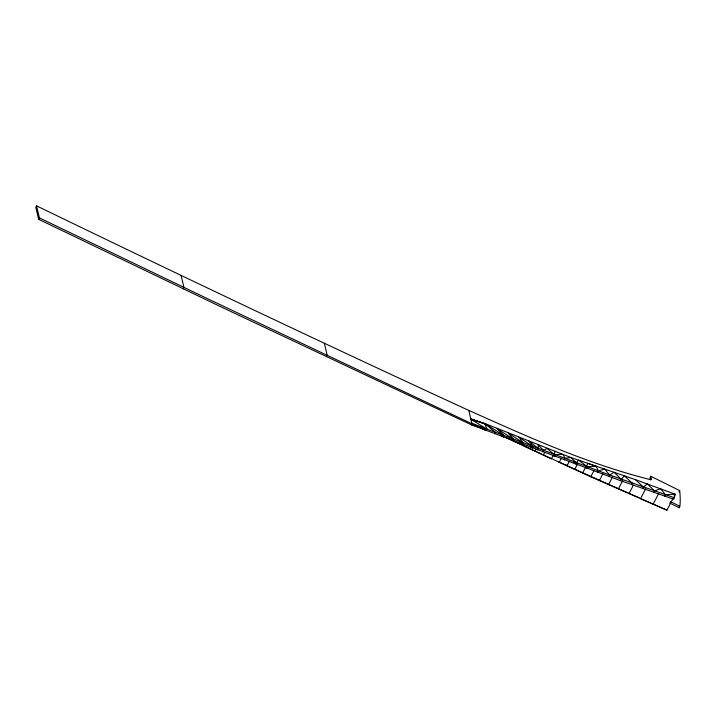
<?xml version="1.0" encoding="UTF-8"?>
<svg xmlns="http://www.w3.org/2000/svg" width="716" height="716" viewBox="0 0 716 716"><rect width="100%" height="100%" fill="white"/><g stroke="black" fill="none" stroke-linecap="round" stroke-linejoin="round"><path stroke-width="1.07" d="M669.594 502.999L679.207 507.751L679.341 506.006M679.207 507.751L680.084 504.574A2494.293 385.897 27.5 0 0 679.699 490.585L650.719 476.256L649.976 477.679L650.477 479.827M645.68 488.804L640.543 498.676L666.918 510.168L590.763 476.758L543.569 454.973M650.719 476.256L651.479 479.469L650.96 479.765C587.854 464.084 528.014 436.858 468.792 410.402C323.972 343.77 179.984 275.365 36.543 205.832L35.8 207.264L38.646 219.311L218.998 305.92L471.083 424.686L620.235 480.561L673.622 499.177L674.365 497.745L675.161 494.192L635.387 479.622L570.697 457.443L484.696 423.451L470.797 418.914L474.815 420.811M555.213 451.357L553.468 455.904L555.464 455.967M38.646 219.311L39.389 217.879L36.543 205.832M183.207 288.888L183.949 287.456L181.103 275.409M326.433 356.729L327.176 355.297L324.33 343.25M468.792 410.402L471.826 423.254L471.083 424.686L486.943 429.117L609.692 475.03L674.365 497.745M39.389 217.879L205.036 297.507L486.2 430.54L486.943 429.117L484.696 423.451L504.171 435.713L503.429 437.145L500.672 435.453M494.559 433.771L495.311 432.339L484.696 423.451M519.7 442.569L522.42 444.332L523.163 442.909L508.244 433.01L513.47 439.239L512.728 440.662L510.92 439.517M506.4 437.798L526.063 447.061L526.949 445.352M537.662 450.015L538.405 448.583L528.677 440.913L533.196 446.703L532.453 448.135L529.652 446.319M526.063 447.061L534.933 451.214L535.908 449.335M542.871 451.894L543.614 450.462L546.979 448.422L554.211 454.472L563.018 454.436L565.103 458.392L564.36 459.824M534.933 451.214L543.319 455.125L544.652 452.566M552.877 455.94L551.356 458.858L543.319 455.125M559.169 462.464L561.407 458.177M566.875 464.782L566.49 465.516L559.026 462.106M566.893 466L569.39 461.202M588.695 468.067L586.467 468.139L587.576 463.243L596.133 466.447L587.21 466.707L578.573 460.146L575.351 463.968L573.928 462.625M574.653 469.517L577.552 463.95M582.564 473.088L585.867 466.751M590.763 476.758L593.85 470.842M597.681 472.309L598.424 470.877L604.752 469.061L609.692 475.03L608.949 476.453M599.382 480.597L602.89 473.849M608.537 484.642L612.484 477.071M620.235 480.561L624.343 475.773L632.237 483.166L631.494 484.589M618.364 488.974L622.741 480.57M628.997 493.628L633.32 485.314M642.691 488.536L643.433 487.113L647.434 483.882L654.514 490.961L660.626 488.643L665.424 494.702L675.161 494.192L674.168 496.098M653.771 492.384L654.514 490.961M653.144 504.171L658.72 493.449M664.681 496.125L665.424 494.702M666.918 510.168L672.87 498.739M678.956 492.017L679.699 490.585M478.36 427.506L479.013 426.897M609.692 475.03L614.176 472.274L620.978 479.129M565.103 458.392L570.697 457.443L576.094 462.536M470.797 418.914L484.857 423.872L470.877 419.236L486.943 429.117L471.826 423.254M628.388 493.064L639.039 497.718M627.422 492.644L608.994 484.544M608.018 484.114L567.43 465.946M525.714 446.605L541.645 454.069M508.799 438.64L524.765 446.158M670.346 501.567L679.949 506.328M484.311 429.385L486.2 430.54M513.47 439.239L496.68 428.392L504.171 435.713M533.196 446.703L518.867 437.172L523.163 442.909M635.387 479.622L643.433 487.113M543.614 450.462L538.092 444.797L538.405 448.583M595.936 466.071L598.424 470.877"/></g></svg>
